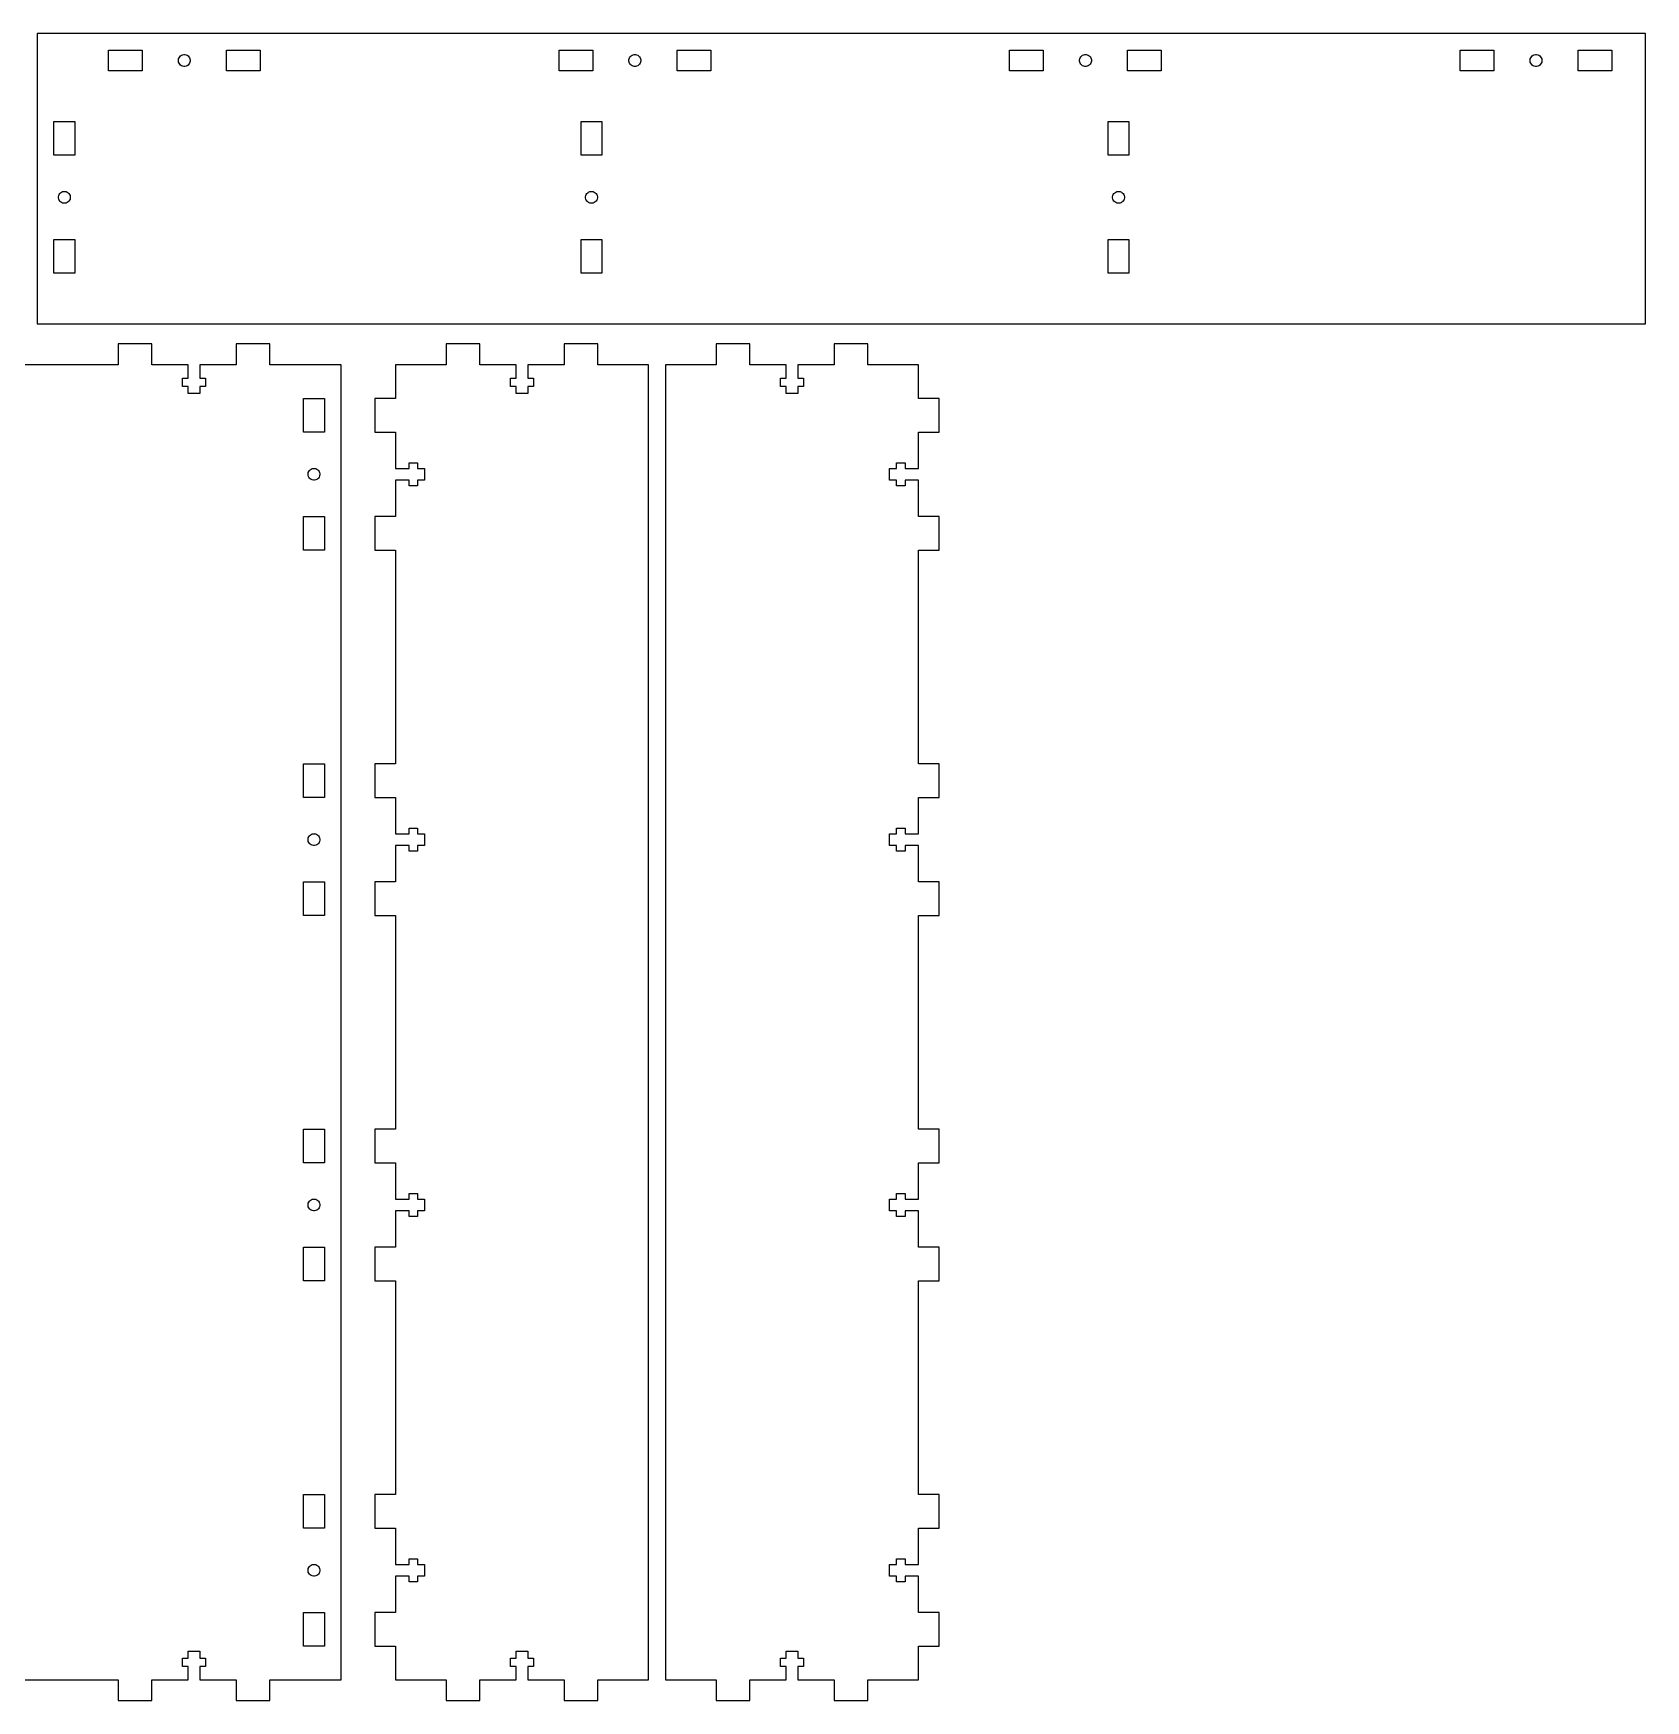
# Model space of a CAD drawing. Header units: metres. Extents: x 0 to 765, y 5 to 400.
# Drawn here: x 382.4 to 764.7, y 5 to 400.5 of the extents above; entities that cross this region are included whole.
import ezdxf

# ---------------------------------------------------------------- set-up
doc = ezdxf.new("R2010")
doc.units = ezdxf.units.M

msp = doc.modelspace()

# ---------------------------------------------------------------- linework, layer by layer
for p, q in [((764.7, 400.5), (383.25, 400.5)), ((383.25, 400.5), (383.25, 331.6)), ((764.7, 331.6), (764.7, 400.5)), ((400.16, 391.575), (400.16, 396.525)), ((400.16, 396.525), (408.14, 396.525)), ((408.14, 396.525), (408.14, 391.575)), ((428.16, 391.575), (428.16, 396.525)), ((428.16, 396.525), (436.14, 396.525)), ((436.14, 396.525), (436.14, 391.575)), ((507.01, 391.575), (507.01, 396.525)), ((507.01, 396.525), (514.99, 396.525)), ((514.99, 396.525), (514.99, 391.575)), ((535.01, 391.575), (535.01, 396.525)), ((535.01, 396.525), (542.99, 396.525)), ((542.99, 396.525), (542.99, 391.575)), ((613.86, 391.575), (613.86, 396.525)), ((613.86, 396.525), (621.84, 396.525)), ((621.84, 396.525), (621.84, 391.575)), ((641.86, 391.575), (641.86, 396.525)), ((641.86, 396.525), (649.84, 396.525)), ((649.84, 396.525), (649.84, 391.575)), ((720.71, 391.575), (720.71, 396.525)), ((720.71, 396.525), (728.69, 396.525)), ((728.69, 396.525), (728.69, 391.575)), ((748.71, 391.575), (748.71, 396.525)), ((748.71, 396.525), (756.69, 396.525)), ((756.69, 396.525), (756.69, 391.575)), ((408.14, 391.575), (400.16, 391.575)), ((416.75, 394.188), (416.804, 394.458)), ((416.75, 393.912), (416.75, 394.188)), ((416.804, 393.642), (416.75, 393.912)), ((416.804, 394.458), (416.909, 394.713)), ((416.909, 393.387), (416.804, 393.642)), ((416.909, 394.713), (417.063, 394.942)), ((417.063, 393.158), (416.909, 393.387)), ((417.063, 394.942), (417.258, 395.137)), ((417.258, 392.963), (417.063, 393.158)), ((417.258, 395.137), (417.487, 395.291)), ((417.487, 392.809), (417.258, 392.963)), ((417.487, 395.291), (417.742, 395.396)), ((417.742, 392.704), (417.487, 392.809)), ((417.742, 395.396), (418.012, 395.45)), ((418.012, 392.65), (417.742, 392.704)), ((418.012, 395.45), (418.288, 395.45)), ((418.288, 392.65), (418.012, 392.65)), ((418.288, 395.45), (418.558, 395.396)), ((418.558, 392.704), (418.288, 392.65)), ((418.558, 395.396), (418.813, 395.291)), ((418.813, 392.809), (418.558, 392.704)), ((418.813, 395.291), (419.042, 395.137)), ((419.042, 392.963), (418.813, 392.809)), ((419.042, 395.137), (419.237, 394.942)), ((419.237, 393.158), (419.042, 392.963)), ((419.237, 394.942), (419.391, 394.713)), ((419.391, 393.387), (419.237, 393.158)), ((419.391, 394.713), (419.496, 394.458)), ((419.496, 393.642), (419.391, 393.387)), ((419.496, 394.458), (419.55, 394.188)), ((419.55, 393.912), (419.496, 393.642)), ((419.55, 394.188), (419.55, 393.912)), ((436.14, 391.575), (428.16, 391.575)), ((514.99, 391.575), (507.01, 391.575)), ((523.6, 394.188), (523.654, 394.458)), ((523.6, 393.912), (523.6, 394.188)), ((523.654, 393.642), (523.6, 393.912)), ((523.654, 394.458), (523.759, 394.713)), ((523.759, 393.387), (523.654, 393.642)), ((523.759, 394.713), (523.913, 394.942)), ((523.913, 393.158), (523.759, 393.387)), ((523.913, 394.942), (524.108, 395.137)), ((524.108, 392.963), (523.913, 393.158)), ((524.108, 395.137), (524.337, 395.291)), ((524.337, 392.809), (524.108, 392.963)), ((524.337, 395.291), (524.592, 395.396)), ((524.592, 392.704), (524.337, 392.809)), ((524.592, 395.396), (524.862, 395.45)), ((524.862, 392.65), (524.592, 392.704)), ((524.862, 395.45), (525.138, 395.45)), ((525.138, 392.65), (524.862, 392.65)), ((525.138, 395.45), (525.408, 395.396)), ((525.408, 392.704), (525.138, 392.65)), ((525.408, 395.396), (525.663, 395.291)), ((525.663, 392.809), (525.408, 392.704)), ((525.663, 395.291), (525.892, 395.137)), ((525.892, 392.963), (525.663, 392.809)), ((525.892, 395.137), (526.087, 394.942)), ((526.087, 393.158), (525.892, 392.963)), ((526.087, 394.942), (526.241, 394.713)), ((526.241, 393.387), (526.087, 393.158)), ((526.241, 394.713), (526.346, 394.458)), ((526.346, 393.642), (526.241, 393.387)), ((526.346, 394.458), (526.4, 394.188)), ((526.4, 393.912), (526.346, 393.642)), ((526.4, 394.188), (526.4, 393.912)), ((542.99, 391.575), (535.01, 391.575)), ((621.84, 391.575), (613.86, 391.575)), ((630.45, 394.188), (630.504, 394.458)), ((630.45, 393.912), (630.45, 394.188)), ((630.504, 393.642), (630.45, 393.912)), ((630.504, 394.458), (630.609, 394.713)), ((630.609, 393.387), (630.504, 393.642)), ((630.609, 394.713), (630.763, 394.942)), ((630.763, 393.158), (630.609, 393.387)), ((630.763, 394.942), (630.958, 395.137)), ((630.958, 392.963), (630.763, 393.158)), ((630.958, 395.137), (631.187, 395.291)), ((631.187, 392.809), (630.958, 392.963)), ((631.187, 395.291), (631.442, 395.396)), ((631.442, 392.704), (631.187, 392.809)), ((631.442, 395.396), (631.712, 395.45)), ((631.712, 392.65), (631.442, 392.704)), ((631.712, 395.45), (631.988, 395.45)), ((631.988, 392.65), (631.712, 392.65)), ((631.988, 395.45), (632.258, 395.396)), ((632.258, 392.704), (631.988, 392.65)), ((632.258, 395.396), (632.513, 395.291)), ((632.513, 392.809), (632.258, 392.704)), ((632.513, 395.291), (632.742, 395.137)), ((632.742, 392.963), (632.513, 392.809)), ((632.742, 395.137), (632.937, 394.942)), ((632.937, 393.158), (632.742, 392.963)), ((632.937, 394.942), (633.091, 394.713)), ((633.091, 393.387), (632.937, 393.158)), ((633.091, 394.713), (633.196, 394.458)), ((633.196, 393.642), (633.091, 393.387)), ((633.196, 394.458), (633.25, 394.188)), ((633.25, 393.912), (633.196, 393.642)), ((633.25, 394.188), (633.25, 393.912)), ((649.84, 391.575), (641.86, 391.575)), ((728.69, 391.575), (720.71, 391.575)), ((737.3, 394.188), (737.354, 394.458)), ((737.3, 393.912), (737.3, 394.188)), ((737.354, 393.642), (737.3, 393.912)), ((737.354, 394.458), (737.459, 394.713)), ((737.459, 393.387), (737.354, 393.642)), ((737.459, 394.713), (737.613, 394.942)), ((737.613, 393.158), (737.459, 393.387)), ((737.613, 394.942), (737.808, 395.137)), ((737.808, 392.963), (737.613, 393.158)), ((737.808, 395.137), (738.037, 395.291)), ((738.037, 392.809), (737.808, 392.963)), ((738.037, 395.291), (738.292, 395.396)), ((738.292, 392.704), (738.037, 392.809)), ((738.292, 395.396), (738.562, 395.45)), ((738.562, 392.65), (738.292, 392.704)), ((738.562, 395.45), (738.838, 395.45)), ((738.838, 392.65), (738.562, 392.65)), ((738.838, 395.45), (739.108, 395.396)), ((739.108, 392.704), (738.838, 392.65)), ((739.108, 395.396), (739.363, 395.291)), ((739.363, 392.809), (739.108, 392.704)), ((739.363, 395.291), (739.592, 395.137)), ((739.592, 392.963), (739.363, 392.809)), ((739.592, 395.137), (739.787, 394.942)), ((739.787, 393.158), (739.592, 392.963)), ((739.787, 394.942), (739.941, 394.713)), ((739.941, 393.387), (739.787, 393.158)), ((739.941, 394.713), (740.046, 394.458)), ((740.046, 393.642), (739.941, 393.387)), ((740.046, 394.458), (740.1, 394.188)), ((740.1, 393.912), (740.046, 393.642)), ((740.1, 394.188), (740.1, 393.912)), ((756.69, 391.575), (748.71, 391.575)), ((387.225, 371.61), (387.225, 379.59)), ((387.225, 379.59), (392.175, 379.59)), ((392.175, 379.59), (392.175, 371.61)), ((512.225, 371.61), (512.225, 379.59)), ((512.225, 379.59), (517.175, 379.59)), ((517.175, 379.59), (517.175, 371.61)), ((637.225, 371.61), (637.225, 379.59)), ((637.225, 379.59), (642.175, 379.59)), ((642.175, 379.59), (642.175, 371.61)), ((392.175, 371.61), (387.225, 371.61)), ((517.175, 371.61), (512.225, 371.61)), ((642.175, 371.61), (637.225, 371.61)), ((388.3, 361.738), (388.354, 362.008)), ((388.3, 361.462), (388.3, 361.738)), ((388.354, 361.192), (388.3, 361.462)), ((388.354, 362.008), (388.459, 362.263)), ((388.459, 360.937), (388.354, 361.192)), ((388.459, 362.263), (388.613, 362.492)), ((388.613, 360.708), (388.459, 360.937)), ((388.613, 362.492), (388.808, 362.687)), ((388.808, 360.513), (388.613, 360.708)), ((388.808, 362.687), (389.037, 362.841)), ((389.037, 360.359), (388.808, 360.513)), ((389.037, 362.841), (389.292, 362.946)), ((389.292, 360.254), (389.037, 360.359)), ((389.292, 362.946), (389.562, 363)), ((389.562, 360.2), (389.292, 360.254)), ((389.562, 363), (389.838, 363)), ((389.838, 360.2), (389.562, 360.2)), ((389.838, 363), (390.108, 362.946)), ((390.108, 360.254), (389.838, 360.2)), ((390.108, 362.946), (390.363, 362.841)), ((390.363, 360.359), (390.108, 360.254)), ((390.363, 362.841), (390.592, 362.687)), ((390.592, 360.513), (390.363, 360.359)), ((390.592, 362.687), (390.787, 362.492)), ((390.787, 360.708), (390.592, 360.513)), ((390.787, 362.492), (390.941, 362.263)), ((390.941, 360.937), (390.787, 360.708)), ((390.941, 362.263), (391.046, 362.008)), ((391.046, 361.192), (390.941, 360.937)), ((391.046, 362.008), (391.1, 361.738)), ((391.1, 361.462), (391.046, 361.192)), ((391.1, 361.738), (391.1, 361.462)), ((513.3, 361.738), (513.354, 362.008)), ((513.3, 361.462), (513.3, 361.738)), ((513.354, 361.192), (513.3, 361.462)), ((513.354, 362.008), (513.459, 362.263)), ((513.459, 360.937), (513.354, 361.192)), ((513.459, 362.263), (513.613, 362.492)), ((513.613, 360.708), (513.459, 360.937)), ((513.613, 362.492), (513.808, 362.687)), ((513.808, 360.513), (513.613, 360.708)), ((513.808, 362.687), (514.037, 362.841)), ((514.037, 360.359), (513.808, 360.513)), ((514.037, 362.841), (514.292, 362.946)), ((514.292, 360.254), (514.037, 360.359)), ((514.292, 362.946), (514.562, 363)), ((514.562, 360.2), (514.292, 360.254)), ((514.562, 363), (514.838, 363)), ((514.838, 360.2), (514.562, 360.2)), ((514.838, 363), (515.108, 362.946)), ((515.108, 360.254), (514.838, 360.2)), ((515.108, 362.946), (515.363, 362.841)), ((515.363, 360.359), (515.108, 360.254)), ((515.363, 362.841), (515.592, 362.687)), ((515.592, 360.513), (515.363, 360.359)), ((515.592, 362.687), (515.787, 362.492)), ((515.787, 360.708), (515.592, 360.513)), ((515.787, 362.492), (515.941, 362.263)), ((515.941, 360.937), (515.787, 360.708)), ((515.941, 362.263), (516.046, 362.008)), ((516.046, 361.192), (515.941, 360.937)), ((516.046, 362.008), (516.1, 361.738)), ((516.1, 361.462), (516.046, 361.192)), ((516.1, 361.738), (516.1, 361.462)), ((638.3, 361.738), (638.354, 362.008)), ((638.3, 361.462), (638.3, 361.738)), ((638.354, 361.192), (638.3, 361.462)), ((638.354, 362.008), (638.459, 362.263)), ((638.459, 360.937), (638.354, 361.192)), ((638.459, 362.263), (638.613, 362.492)), ((638.613, 360.708), (638.459, 360.937)), ((638.613, 362.492), (638.808, 362.687)), ((638.808, 360.513), (638.613, 360.708)), ((638.808, 362.687), (639.037, 362.841)), ((639.037, 360.359), (638.808, 360.513)), ((639.037, 362.841), (639.292, 362.946)), ((639.292, 360.254), (639.037, 360.359)), ((639.292, 362.946), (639.562, 363)), ((639.562, 360.2), (639.292, 360.254)), ((639.562, 363), (639.838, 363)), ((639.838, 360.2), (639.562, 360.2)), ((639.838, 363), (640.108, 362.946)), ((640.108, 360.254), (639.838, 360.2)), ((640.108, 362.946), (640.363, 362.841)), ((640.363, 360.359), (640.108, 360.254)), ((640.363, 362.841), (640.592, 362.687)), ((640.592, 360.513), (640.363, 360.359)), ((640.592, 362.687), (640.787, 362.492)), ((640.787, 360.708), (640.592, 360.513)), ((640.787, 362.492), (640.941, 362.263)), ((640.941, 360.937), (640.787, 360.708)), ((640.941, 362.263), (641.046, 362.008)), ((641.046, 361.192), (640.941, 360.937)), ((641.046, 362.008), (641.1, 361.738)), ((641.1, 361.462), (641.046, 361.192)), ((641.1, 361.738), (641.1, 361.462)), ((387.225, 343.61), (387.225, 351.59)), ((387.225, 351.59), (392.175, 351.59)), ((392.175, 351.59), (392.175, 343.61)), ((512.225, 343.61), (512.225, 351.59)), ((512.225, 351.59), (517.175, 351.59)), ((517.175, 351.59), (517.175, 343.61)), ((637.225, 343.61), (637.225, 351.59)), ((637.225, 351.59), (642.175, 351.59)), ((642.175, 351.59), (642.175, 343.61)), ((392.175, 343.61), (387.225, 343.61)), ((517.175, 343.61), (512.225, 343.61)), ((642.175, 343.61), (637.225, 343.61)), ((383.25, 331.6), (764.7, 331.6)), ((410.44, 326.825), (402.46, 326.825)), ((402.46, 326.825), (402.46, 321.9)), ((410.44, 321.9), (410.44, 326.825)), ((438.44, 326.825), (430.46, 326.825)), ((430.46, 326.825), (430.46, 321.9)), ((438.44, 321.9), (438.44, 326.825)), ((488.24, 326.825), (480.26, 326.825)), ((480.26, 326.825), (480.26, 321.9)), ((488.24, 321.9), (488.24, 326.825)), ((516.24, 326.825), (508.26, 326.825)), ((508.26, 326.825), (508.26, 321.9)), ((516.24, 321.9), (516.24, 326.825)), ((552.24, 326.825), (544.26, 326.825)), ((544.26, 326.825), (544.26, 321.9)), ((552.24, 321.9), (552.24, 326.825)), ((580.24, 326.825), (572.26, 326.825)), ((572.26, 326.825), (572.26, 321.9)), ((580.24, 321.9), (580.24, 326.825)), ((402.46, 321.9), (331.59, 321.9)), ((419.06, 321.9), (410.44, 321.9)), ((419.06, 318.71), (419.06, 321.9)), ((430.46, 321.9), (421.84, 321.9)), ((421.84, 321.9), (421.84, 318.71)), ((455.35, 321.9), (438.44, 321.9)), ((455.35, 9.89999), (455.35, 321.9)), ((480.26, 321.9), (468.25, 321.9)), ((468.25, 321.9), (468.25, 313.89)), ((496.86, 321.9), (488.24, 321.9)), ((496.86, 318.71), (496.86, 321.9)), ((508.26, 321.9), (499.64, 321.9)), ((499.64, 321.9), (499.64, 318.71)), ((528.25, 321.9), (516.24, 321.9)), ((528.25, 9.89999), (528.25, 321.9)), ((544.26, 321.9), (532.25, 321.9)), ((532.25, 321.9), (532.25, 9.89999)), ((560.86, 321.9), (552.24, 321.9)), ((560.86, 318.71), (560.86, 321.9)), ((572.26, 321.9), (563.64, 321.9)), ((563.64, 321.9), (563.64, 318.71)), ((592.25, 321.9), (580.24, 321.9)), ((592.25, 313.89), (592.25, 321.9)), ((417.71, 316.72), (417.71, 318.71)), ((417.71, 318.71), (419.06, 318.71)), ((419.06, 316.72), (417.71, 316.72)), ((419.06, 315.05), (419.06, 316.72)), ((421.84, 318.71), (423.19, 318.71)), ((423.19, 316.72), (421.84, 316.72)), ((421.84, 316.72), (421.84, 315.05)), ((423.19, 318.71), (423.19, 316.72)), ((495.51, 316.72), (495.51, 318.71)), ((495.51, 318.71), (496.86, 318.71)), ((496.86, 316.72), (495.51, 316.72)), ((496.86, 315.05), (496.86, 316.72)), ((499.64, 318.71), (500.99, 318.71)), ((500.99, 316.72), (499.64, 316.72)), ((499.64, 316.72), (499.64, 315.05)), ((500.99, 318.71), (500.99, 316.72)), ((559.51, 316.72), (559.51, 318.71)), ((559.51, 318.71), (560.86, 318.71)), ((560.86, 316.72), (559.51, 316.72)), ((560.86, 315.05), (560.86, 316.72)), ((563.64, 318.71), (564.99, 318.71)), ((564.99, 316.72), (563.64, 316.72)), ((563.64, 316.72), (563.64, 315.05)), ((564.99, 318.71), (564.99, 316.72)), ((421.84, 315.05), (419.06, 315.05)), ((446.425, 305.91), (446.425, 313.89)), ((446.425, 313.89), (451.375, 313.89)), ((451.375, 313.89), (451.375, 305.91)), ((468.25, 313.89), (463.325, 313.89)), ((463.325, 313.89), (463.325, 305.91)), ((499.64, 315.05), (496.86, 315.05)), ((563.64, 315.05), (560.86, 315.05)), ((597.175, 313.89), (592.25, 313.89)), ((597.175, 305.91), (597.175, 313.89)), ((451.375, 305.91), (446.425, 305.91)), ((463.325, 305.91), (468.25, 305.91)), ((468.25, 305.91), (468.25, 297.29)), ((592.25, 297.29), (592.25, 305.91)), ((592.25, 305.91), (597.175, 305.91)), ((447.659, 296.563), (447.813, 296.792)), ((447.813, 296.792), (448.008, 296.987)), ((448.008, 296.987), (448.237, 297.141)), ((448.237, 297.141), (448.492, 297.246)), ((448.492, 297.246), (448.762, 297.3)), ((448.762, 297.3), (449.038, 297.3)), ((449.038, 297.3), (449.308, 297.246)), ((449.308, 297.246), (449.563, 297.141)), ((449.563, 297.141), (449.792, 296.987)), ((449.792, 296.987), (449.987, 296.792)), ((449.987, 296.792), (450.141, 296.563)), ((468.25, 297.29), (471.44, 297.29)), ((471.44, 297.29), (471.44, 298.64)), ((471.44, 298.64), (473.43, 298.64)), ((473.43, 298.64), (473.43, 297.29)), ((473.43, 297.29), (475.1, 297.29)), ((475.1, 297.29), (475.1, 294.51)), ((585.4, 294.51), (585.4, 297.29)), ((585.4, 297.29), (587.07, 297.29)), ((587.07, 297.29), (587.07, 298.64)), ((587.07, 298.64), (589.06, 298.64)), ((589.06, 298.64), (589.06, 297.29)), ((589.06, 297.29), (592.25, 297.29)), ((447.5, 296.038), (447.554, 296.308)), ((447.5, 295.762), (447.5, 296.038)), ((447.554, 295.492), (447.5, 295.762)), ((447.554, 296.308), (447.659, 296.563)), ((447.659, 295.237), (447.554, 295.492)), ((447.813, 295.008), (447.659, 295.237)), ((448.008, 294.813), (447.813, 295.008)), ((448.237, 294.659), (448.008, 294.813)), ((448.492, 294.554), (448.237, 294.659)), ((448.762, 294.5), (448.492, 294.554)), ((449.038, 294.5), (448.762, 294.5)), ((449.308, 294.554), (449.038, 294.5)), ((449.563, 294.659), (449.308, 294.554)), ((449.792, 294.813), (449.563, 294.659)), ((449.987, 295.008), (449.792, 294.813)), ((450.141, 295.237), (449.987, 295.008)), ((450.141, 296.563), (450.246, 296.308)), ((450.246, 295.492), (450.141, 295.237)), ((450.246, 296.308), (450.3, 296.038)), ((450.3, 295.762), (450.246, 295.492)), ((450.3, 296.038), (450.3, 295.762)), ((471.44, 294.51), (468.25, 294.51)), ((468.25, 294.51), (468.25, 285.89)), ((471.44, 293.16), (471.44, 294.51)), ((473.43, 293.16), (471.44, 293.16)), ((475.1, 294.51), (473.43, 294.51)), ((473.43, 294.51), (473.43, 293.16)), ((587.07, 294.51), (585.4, 294.51)), ((587.07, 293.16), (587.07, 294.51)), ((589.06, 293.16), (587.07, 293.16)), ((592.25, 294.51), (589.06, 294.51)), ((589.06, 294.51), (589.06, 293.16)), ((592.25, 285.89), (592.25, 294.51)), ((446.425, 277.91), (446.425, 285.89)), ((446.425, 285.89), (451.375, 285.89)), ((451.375, 285.89), (451.375, 277.91)), ((468.25, 285.89), (463.325, 285.89)), ((463.325, 285.89), (463.325, 277.91)), ((597.175, 285.89), (592.25, 285.89)), ((597.175, 277.91), (597.175, 285.89)), ((451.375, 277.91), (446.425, 277.91)), ((463.325, 277.91), (468.25, 277.91)), ((468.25, 277.91), (468.25, 227.223)), ((592.25, 227.223), (592.25, 277.91)), ((592.25, 277.91), (597.175, 277.91)), ((446.425, 219.243), (446.425, 227.223)), ((446.425, 227.223), (451.375, 227.223)), ((451.375, 227.223), (451.375, 219.243)), ((468.25, 227.223), (463.325, 227.223)), ((463.325, 227.223), (463.325, 219.243)), ((597.175, 227.223), (592.25, 227.223)), ((597.175, 219.243), (597.175, 227.223)), ((451.375, 219.243), (446.425, 219.243)), ((463.325, 219.243), (468.25, 219.243)), ((468.25, 219.243), (468.25, 210.623)), ((592.25, 210.623), (592.25, 219.243)), ((592.25, 219.243), (597.175, 219.243)), ((447.5, 209.371), (447.554, 209.642)), ((447.554, 209.642), (447.659, 209.896)), ((447.659, 209.896), (447.813, 210.126)), ((447.813, 210.126), (448.008, 210.321)), ((448.008, 210.321), (448.237, 210.474)), ((448.237, 210.474), (448.492, 210.58)), ((448.492, 210.58), (448.762, 210.633)), ((448.762, 210.633), (449.038, 210.633)), ((449.038, 210.633), (449.308, 210.58)), ((449.308, 210.58), (449.563, 210.474)), ((449.563, 210.474), (449.792, 210.321)), ((449.792, 210.321), (449.987, 210.126)), ((449.987, 210.126), (450.141, 209.896)), ((450.141, 209.896), (450.246, 209.642)), ((450.246, 209.642), (450.3, 209.371)), ((468.25, 210.623), (471.44, 210.623)), ((471.44, 210.623), (471.44, 211.973)), ((471.44, 211.973), (473.43, 211.973)), ((473.43, 211.973), (473.43, 210.623)), ((473.43, 210.623), (475.1, 210.623)), ((475.1, 210.623), (475.1, 207.843)), ((585.4, 207.843), (585.4, 210.623)), ((585.4, 210.623), (587.07, 210.623)), ((587.07, 210.623), (587.07, 211.973)), ((587.07, 211.973), (589.06, 211.973)), ((589.06, 211.973), (589.06, 210.623)), ((589.06, 210.623), (592.25, 210.623)), ((447.5, 209.095), (447.5, 209.371)), ((447.554, 208.825), (447.5, 209.095)), ((447.659, 208.57), (447.554, 208.825)), ((447.813, 208.341), (447.659, 208.57)), ((448.008, 208.146), (447.813, 208.341)), ((448.237, 207.993), (448.008, 208.146)), ((448.492, 207.887), (448.237, 207.993)), ((448.762, 207.833), (448.492, 207.887)), ((449.038, 207.833), (448.762, 207.833)), ((449.308, 207.887), (449.038, 207.833)), ((449.563, 207.993), (449.308, 207.887)), ((449.792, 208.146), (449.563, 207.993)), ((449.987, 208.341), (449.792, 208.146)), ((450.141, 208.57), (449.987, 208.341)), ((450.246, 208.825), (450.141, 208.57)), ((450.3, 209.095), (450.246, 208.825)), ((450.3, 209.371), (450.3, 209.095)), ((471.44, 207.843), (468.25, 207.843)), ((468.25, 207.843), (468.25, 199.223)), ((471.44, 206.493), (471.44, 207.843)), ((473.43, 206.493), (471.44, 206.493)), ((475.1, 207.843), (473.43, 207.843)), ((473.43, 207.843), (473.43, 206.493)), ((587.07, 207.843), (585.4, 207.843)), ((587.07, 206.493), (587.07, 207.843)), ((589.06, 206.493), (587.07, 206.493)), ((592.25, 207.843), (589.06, 207.843)), ((589.06, 207.843), (589.06, 206.493)), ((592.25, 199.223), (592.25, 207.843)), ((446.425, 191.243), (446.425, 199.223)), ((446.425, 199.223), (451.375, 199.223)), ((451.375, 199.223), (451.375, 191.243)), ((468.25, 199.223), (463.325, 199.223)), ((463.325, 199.223), (463.325, 191.243)), ((597.175, 199.223), (592.25, 199.223)), ((597.175, 191.243), (597.175, 199.223)), ((451.375, 191.243), (446.425, 191.243)), ((463.325, 191.243), (468.25, 191.243)), ((468.25, 191.243), (468.25, 140.557)), ((592.25, 140.557), (592.25, 191.243)), ((592.25, 191.243), (597.175, 191.243)), ((446.425, 132.577), (446.425, 140.557)), ((446.425, 140.557), (451.375, 140.557)), ((451.375, 140.557), (451.375, 132.577)), ((468.25, 140.557), (463.325, 140.557)), ((463.325, 140.557), (463.325, 132.577)), ((597.175, 140.557), (592.25, 140.557)), ((597.175, 132.577), (597.175, 140.557)), ((451.375, 132.577), (446.425, 132.577)), ((463.325, 132.577), (468.25, 132.577)), ((468.25, 132.577), (468.25, 123.957)), ((592.25, 123.957), (592.25, 132.577)), ((592.25, 132.577), (597.175, 132.577)), ((447.5, 122.705), (447.554, 122.975)), ((447.5, 122.429), (447.5, 122.705)), ((447.554, 122.975), (447.659, 123.23)), ((447.659, 123.23), (447.813, 123.459)), ((447.813, 123.459), (448.008, 123.654)), ((448.008, 123.654), (448.237, 123.807)), ((448.237, 123.807), (448.492, 123.913)), ((448.492, 123.913), (448.762, 123.967)), ((448.762, 123.967), (449.038, 123.967)), ((449.038, 123.967), (449.308, 123.913)), ((449.308, 123.913), (449.563, 123.807)), ((449.563, 123.807), (449.792, 123.654)), ((449.792, 123.654), (449.987, 123.459)), ((449.987, 123.459), (450.141, 123.23)), ((450.141, 123.23), (450.246, 122.975)), ((450.246, 122.975), (450.3, 122.705)), ((450.3, 122.705), (450.3, 122.429)), ((468.25, 123.957), (471.44, 123.957)), ((471.44, 123.957), (471.44, 125.307)), ((471.44, 125.307), (473.43, 125.307)), ((473.43, 125.307), (473.43, 123.957)), ((473.43, 123.957), (475.1, 123.957)), ((475.1, 123.957), (475.1, 121.177)), ((585.4, 121.177), (585.4, 123.957)), ((585.4, 123.957), (587.07, 123.957)), ((587.07, 123.957), (587.07, 125.307)), ((587.07, 125.307), (589.06, 125.307)), ((589.06, 125.307), (589.06, 123.957)), ((589.06, 123.957), (592.25, 123.957)), ((447.554, 122.158), (447.5, 122.429)), ((447.659, 121.904), (447.554, 122.158)), ((447.813, 121.674), (447.659, 121.904)), ((448.008, 121.479), (447.813, 121.674)), ((448.237, 121.326), (448.008, 121.479)), ((448.492, 121.22), (448.237, 121.326)), ((448.762, 121.167), (448.492, 121.22)), ((449.038, 121.167), (448.762, 121.167)), ((449.308, 121.22), (449.038, 121.167)), ((449.563, 121.326), (449.308, 121.22)), ((449.792, 121.479), (449.563, 121.326)), ((449.987, 121.674), (449.792, 121.479)), ((450.141, 121.904), (449.987, 121.674)), ((450.246, 122.158), (450.141, 121.904)), ((450.3, 122.429), (450.246, 122.158)), ((471.44, 121.177), (468.25, 121.177)), ((468.25, 121.177), (468.25, 112.557)), ((471.44, 119.827), (471.44, 121.177)), ((473.43, 119.827), (471.44, 119.827)), ((475.1, 121.177), (473.43, 121.177)), ((473.43, 121.177), (473.43, 119.827)), ((587.07, 121.177), (585.4, 121.177)), ((587.07, 119.827), (587.07, 121.177)), ((589.06, 119.827), (587.07, 119.827)), ((592.25, 121.177), (589.06, 121.177)), ((589.06, 121.177), (589.06, 119.827)), ((592.25, 112.557), (592.25, 121.177)), ((446.425, 104.577), (446.425, 112.557)), ((446.425, 112.557), (451.375, 112.557)), ((451.375, 112.557), (451.375, 104.577)), ((468.25, 112.557), (463.325, 112.557)), ((463.325, 112.557), (463.325, 104.577)), ((597.175, 112.557), (592.25, 112.557)), ((597.175, 104.577), (597.175, 112.557)), ((451.375, 104.577), (446.425, 104.577)), ((463.325, 104.577), (468.25, 104.577)), ((468.25, 104.577), (468.25, 53.89)), ((592.25, 53.89), (592.25, 104.577)), ((592.25, 104.577), (597.175, 104.577)), ((446.425, 45.91), (446.425, 53.89)), ((446.425, 53.89), (451.375, 53.89)), ((451.375, 53.89), (451.375, 45.91)), ((468.25, 53.89), (463.325, 53.89)), ((463.325, 53.89), (463.325, 45.91)), ((597.175, 53.89), (592.25, 53.89)), ((597.175, 45.91), (597.175, 53.89)), ((451.375, 45.91), (446.425, 45.91)), ((463.325, 45.91), (468.25, 45.91)), ((468.25, 45.91), (468.25, 37.29)), ((592.25, 37.29), (592.25, 45.91)), ((592.25, 45.91), (597.175, 45.91)), ((447.5, 36.0379), (447.554, 36.3084)), ((447.5, 35.7621), (447.5, 36.0379)), ((447.554, 35.4916), (447.5, 35.7621)), ((447.554, 36.3084), (447.659, 36.5632)), ((447.659, 36.5632), (447.813, 36.7924)), ((447.813, 36.7924), (448.008, 36.9875)), ((448.008, 36.9875), (448.237, 37.1407)), ((448.237, 37.1407), (448.492, 37.2462)), ((448.492, 37.2462), (448.762, 37.3)), ((448.762, 37.3), (449.038, 37.3)), ((449.038, 37.3), (449.308, 37.2462)), ((449.308, 37.2462), (449.563, 37.1407)), ((449.563, 37.1407), (449.792, 36.9875)), ((449.792, 36.9875), (449.987, 36.7924)), ((449.987, 36.7924), (450.141, 36.5632)), ((450.141, 36.5632), (450.246, 36.3084)), ((450.246, 36.3084), (450.3, 36.0379)), ((450.3, 35.7621), (450.246, 35.4916)), ((450.3, 36.0379), (450.3, 35.7621)), ((468.25, 37.29), (471.44, 37.29)), ((471.44, 37.29), (471.44, 38.64)), ((471.44, 38.64), (473.43, 38.64)), ((473.43, 38.64), (473.43, 37.29)), ((473.43, 37.29), (475.1, 37.29)), ((475.1, 37.29), (475.1, 34.51)), ((585.4, 34.51), (585.4, 37.29)), ((585.4, 37.29), (587.07, 37.29)), ((587.07, 37.29), (587.07, 38.64)), ((587.07, 38.64), (589.06, 38.64)), ((589.06, 38.64), (589.06, 37.29)), ((589.06, 37.29), (592.25, 37.29)), ((447.659, 35.2368), (447.554, 35.4916)), ((447.813, 35.0076), (447.659, 35.2368)), ((448.008, 34.8125), (447.813, 35.0076)), ((448.237, 34.6593), (448.008, 34.8125)), ((448.492, 34.5538), (448.237, 34.6593)), ((448.762, 34.5), (448.492, 34.5538)), ((449.038, 34.5), (448.762, 34.5)), ((449.308, 34.5538), (449.038, 34.5)), ((449.563, 34.6593), (449.308, 34.5538)), ((449.792, 34.8125), (449.563, 34.6593)), ((449.987, 35.0076), (449.792, 34.8125)), ((450.141, 35.2368), (449.987, 35.0076)), ((450.246, 35.4916), (450.141, 35.2368)), ((471.44, 34.51), (468.25, 34.51)), ((468.25, 34.51), (468.25, 25.89)), ((471.44, 33.16), (471.44, 34.51)), ((473.43, 33.16), (471.44, 33.16)), ((475.1, 34.51), (473.43, 34.51)), ((473.43, 34.51), (473.43, 33.16)), ((587.07, 34.51), (585.4, 34.51)), ((587.07, 33.16), (587.07, 34.51)), ((589.06, 33.16), (587.07, 33.16)), ((592.25, 34.51), (589.06, 34.51)), ((589.06, 34.51), (589.06, 33.16)), ((592.25, 25.89), (592.25, 34.51)), ((446.425, 17.91), (446.425, 25.89)), ((446.425, 25.89), (451.375, 25.89)), ((451.375, 25.89), (451.375, 17.91)), ((468.25, 25.89), (463.325, 25.89)), ((463.325, 25.89), (463.325, 17.91)), ((597.175, 25.89), (592.25, 25.89)), ((597.175, 17.91), (597.175, 25.89)), ((419.06, 15.08), (419.06, 16.75)), ((419.06, 16.75), (421.84, 16.75)), ((421.84, 16.75), (421.84, 15.08)), ((451.375, 17.91), (446.425, 17.91)), ((463.325, 17.91), (468.25, 17.91)), ((468.25, 17.91), (468.25, 9.89999)), ((496.86, 15.08), (496.86, 16.75)), ((496.86, 16.75), (499.64, 16.75)), ((499.64, 16.75), (499.64, 15.08)), ((560.86, 15.08), (560.86, 16.75)), ((560.86, 16.75), (563.64, 16.75)), ((563.64, 16.75), (563.64, 15.08)), ((592.25, 9.89999), (592.25, 17.91)), ((592.25, 17.91), (597.175, 17.91)), ((417.71, 13.09), (417.71, 15.08)), ((417.71, 15.08), (419.06, 15.08)), ((419.06, 13.09), (417.71, 13.09)), ((419.06, 9.89999), (419.06, 13.09)), ((421.84, 15.08), (423.19, 15.08)), ((423.19, 13.09), (421.84, 13.09)), ((421.84, 13.09), (421.84, 9.89999)), ((423.19, 15.08), (423.19, 13.09)), ((495.51, 13.09), (495.51, 15.08)), ((495.51, 15.08), (496.86, 15.08)), ((496.86, 13.09), (495.51, 13.09)), ((496.86, 9.89999), (496.86, 13.09)), ((499.64, 15.08), (500.99, 15.08)), ((500.99, 13.09), (499.64, 13.09)), ((499.64, 13.09), (499.64, 9.89999)), ((500.99, 15.08), (500.99, 13.09)), ((559.51, 13.09), (559.51, 15.08)), ((559.51, 15.08), (560.86, 15.08)), ((560.86, 13.09), (559.51, 13.09)), ((560.86, 9.89999), (560.86, 13.09)), ((563.64, 15.08), (564.99, 15.08)), ((564.99, 13.09), (563.64, 13.09)), ((563.64, 13.09), (563.64, 9.89999)), ((564.99, 15.08), (564.99, 13.09)), ((331.59, 9.89999), (402.46, 9.89999)), ((402.46, 9.89999), (402.46, 4.97501)), ((410.44, 4.97501), (410.44, 9.89999)), ((410.44, 9.89999), (419.06, 9.89999)), ((421.84, 9.89999), (430.46, 9.89999)), ((430.46, 9.89999), (430.46, 4.97501)), ((438.44, 4.97501), (438.44, 9.89999)), ((438.44, 9.89999), (455.35, 9.89999)), ((468.25, 9.89999), (480.26, 9.89999)), ((480.26, 9.89999), (480.26, 4.97501)), ((488.24, 9.89999), (496.86, 9.89999)), ((488.24, 4.97501), (488.24, 9.89999)), ((499.64, 9.89999), (508.26, 9.89999)), ((508.26, 9.89999), (508.26, 4.97501)), ((516.24, 4.97501), (516.24, 9.89999)), ((516.24, 9.89999), (528.25, 9.89999)), ((532.25, 9.89999), (544.26, 9.89999)), ((544.26, 9.89999), (544.26, 4.97501)), ((552.24, 9.89999), (560.86, 9.89999)), ((552.24, 4.97501), (552.24, 9.89999)), ((563.64, 9.89999), (572.26, 9.89999)), ((572.26, 9.89999), (572.26, 4.97501)), ((580.24, 4.97501), (580.24, 9.89999)), ((580.24, 9.89999), (592.25, 9.89999)), ((402.46, 4.97501), (410.44, 4.97501)), ((430.46, 4.97501), (438.44, 4.97501)), ((480.26, 4.97501), (488.24, 4.97501)), ((508.26, 4.97501), (516.24, 4.97501)), ((544.26, 4.97501), (552.24, 4.97501)), ((572.26, 4.97501), (580.24, 4.97501))]:
    msp.add_line(p, q)

doc.saveas('drawing.dxf')
